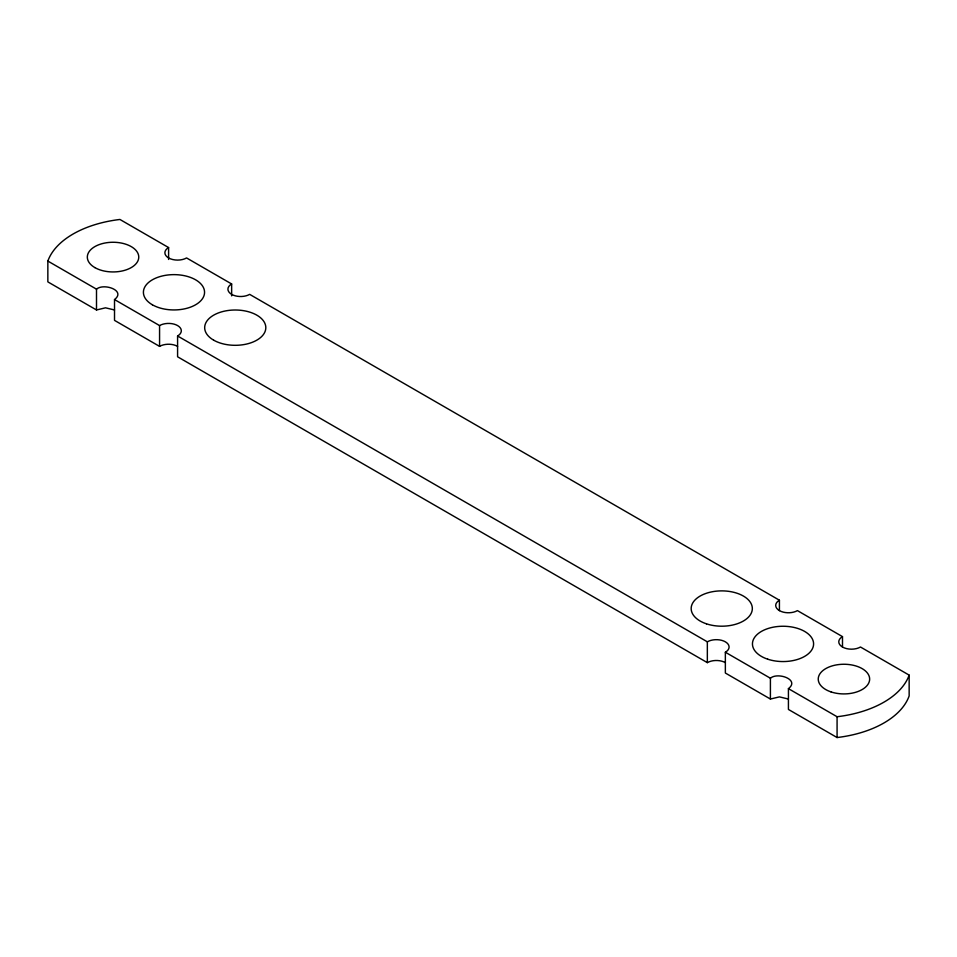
<?xml version="1.0" encoding="UTF-8"?>
<svg xmlns="http://www.w3.org/2000/svg" width="957" height="957" viewBox="0 0 957 957"><rect width="100%" height="100%" fill="white"/><g stroke="black" fill="none" stroke-linecap="round" stroke-linejoin="round"><path stroke-width="1.44" d="M177.583 346.386A12.74 7.357 0 0 0 159.568 346.386L114.517 320.368L114.517 299.565C126.372 290.461 103.643 282.793 96.501 289.17L47.85 261.07L47.85 281.884L96.501 309.972L105.509 307.819L114.517 309.972M47.85 261.07A92.59 53.448 0 0 1 119.924 219.464L168.599 247.564A12.716 7.345 0 0 0 168.599 257.947A12.716 7.345 0 0 0 186.579 257.947L231.642 283.966A12.74 7.357 0 0 0 231.642 294.361A12.74 7.357 0 0 0 249.657 294.361L779.417 600.218A12.74 7.357 0 0 0 779.417 610.614A12.74 7.357 0 0 0 797.432 610.614L842.495 636.632L842.495 647.04A12.716 7.345 0 0 0 860.487 647.016L909.15 675.116L909.15 695.93A92.59 53.448 0 0 1 837.076 737.536L788.424 709.448L788.424 688.645C800.231 679.602 777.515 671.814 770.409 678.238L725.358 652.231A12.74 7.357 0 0 0 725.358 641.824A12.74 7.357 0 0 0 707.343 641.824L177.583 335.979A12.74 7.357 0 0 0 177.583 325.571A12.74 7.357 0 0 0 159.568 325.571L114.517 299.565M725.358 652.231L725.358 673.034L770.409 699.041L779.417 696.887L788.424 699.041M788.424 688.645L837.076 716.733A92.59 53.448 0 0 0 909.15 675.116M725.358 662.639A12.74 7.357 0 0 0 707.343 662.639L177.583 356.782L177.583 335.979M837.076 716.733L837.076 737.536M779.417 600.218L779.417 610.614M770.409 678.238L770.409 699.041M707.343 641.824L707.343 662.639M231.642 283.966L231.642 295.857M168.599 247.564L168.599 259.455M159.568 325.571L159.568 346.386M96.501 289.17L96.501 309.972M842.495 647.016A12.716 7.345 0 0 1 842.495 636.632M152.354 304.769A30.576 17.657 0 0 0 203.518 296.849A30.576 17.657 0 0 0 166.063 275.233A30.576 17.657 0 0 0 152.354 304.769M706.469 623.832A30.576 17.657 0 0 0 752.334 608.532A30.576 17.657 0 0 0 706.469 593.244A30.576 17.657 0 0 0 706.469 623.832M213.626 340.142A30.576 17.657 0 0 0 264.778 332.223A30.576 17.657 0 0 0 227.335 310.606A30.576 17.657 0 0 0 213.626 340.142M94.875 267.601A25.707 14.834 0 0 0 137.88 260.95A25.707 14.834 0 0 0 106.394 242.767A25.707 14.834 0 0 0 94.875 267.601M767.729 659.194A30.576 17.657 0 0 0 813.594 643.905A30.576 17.657 0 0 0 767.729 628.617A30.576 17.657 0 0 0 767.729 659.194M831.095 691.935A25.707 14.834 0 0 0 869.65 679.087A25.707 14.834 0 0 0 831.095 666.239A25.707 14.834 0 0 0 831.095 691.935"/></g></svg>
